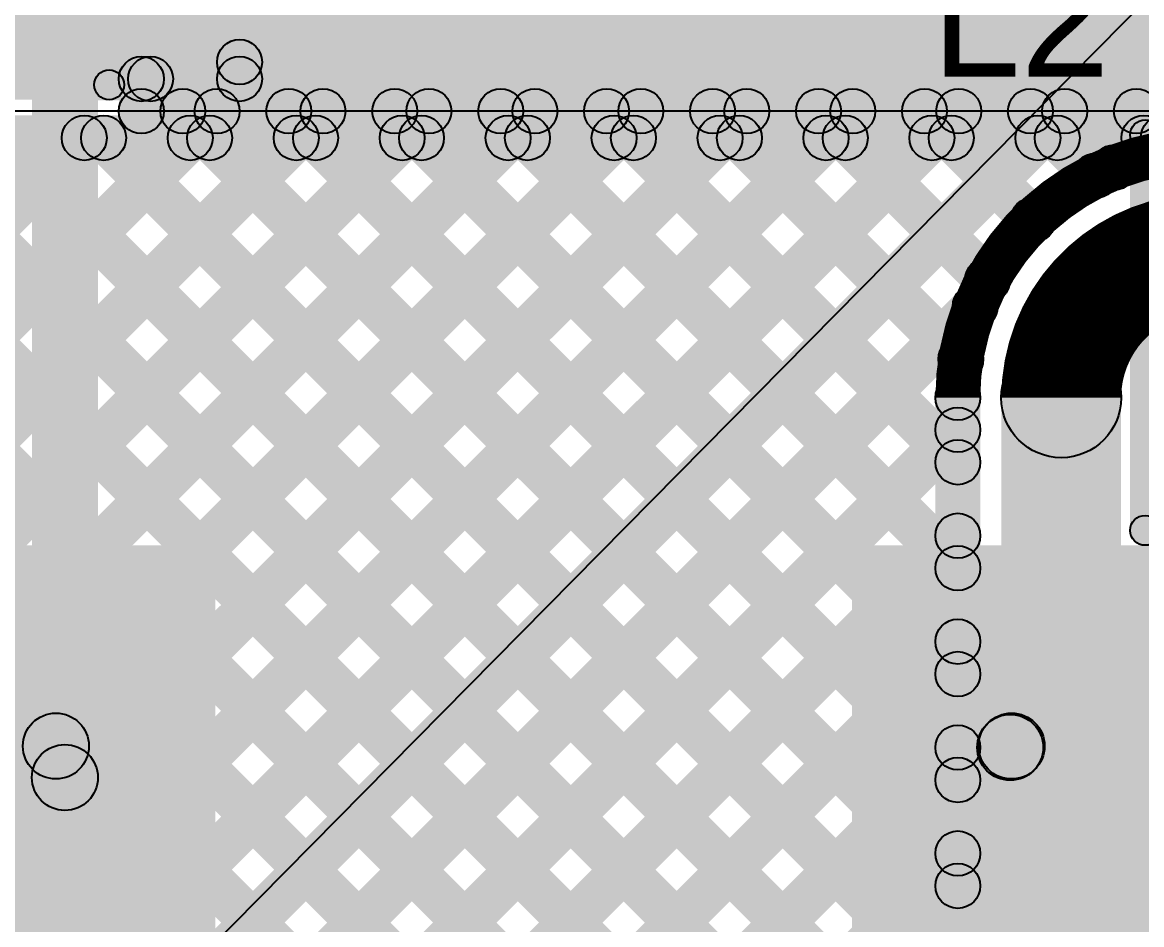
# Model space of a CAD drawing. Header units: millimetres. Extents: x 0 to 210, y 0 to 213.
# Drawn here: x 1.1054 to 1.4788, y 1.3029 to 1.6041 of the extents above; entities that cross this region are included whole.
import ezdxf

# ---------------------------------------------------------------- set-up
doc = ezdxf.new("R2010")
doc.units = ezdxf.units.MM
doc.header["$MEASUREMENT"] = 0
for name, color, linetype in [('BottomLayer', 5, 'Continuous'), ('TopLayer', 1, 'Continuous'), ('TopOverlay', 2, 'Continuous'), ('TopPaste', 8, 'Continuous'), ('TopSolder', 216, 'Continuous')]:
    doc.layers.add(name, color=color, linetype=linetype)

# ---------------------------------------------------------------- blocks, each defined once
blk = doc.blocks.new('SLF10145T_100M2R5_PF_33')
at = {"layer": 'TopLayer'}
for points in [[(-0.20866, 0.06299), (-0.11024, 0.06299), (-0.11024, -0.06299), (-0.20866, -0.06299)], [(0.11024, 0.06299), (0.20866, 0.06299), (0.20866, -0.06299), (0.11024, -0.06299)]]:
    blk.add_hatch(color=1, dxfattribs=at).paths.add_polyline_path(points)
at = {"layer": 'TopOverlay'}
h = blk.add_hatch(color=2, dxfattribs=at)
edge = h.paths.add_edge_path()
edge.add_arc((-0.204, -0.072), 0.005, 0, 360)
for points in [[(-0.209, -0.072), (-0.199, -0.072), (-0.199, -0.204), (-0.209, -0.204)], [(0.204, -0.199), (0.204, -0.209), (-0.204, -0.209), (-0.204, -0.199)]]:
    blk.add_hatch(color=2, dxfattribs=at).paths.add_polyline_path(points)
h = blk.add_hatch(color=2, dxfattribs=at)
edge = h.paths.add_edge_path()
edge.add_arc((-0.204, -0.204), 0.005, 0, 360)
h = blk.add_hatch(color=2, dxfattribs=at)
edge = h.paths.add_edge_path()
edge.add_arc((-0.204, -0.204), 0.005, 0, 360)
at = {"layer": 'TopPaste'}
for points in [[(-0.20866, 0.06299), (-0.11024, 0.06299), (-0.11024, -0.06299), (-0.20866, -0.06299)], [(0.11024, 0.06299), (0.20866, 0.06299), (0.20866, -0.06299), (0.11024, -0.06299)]]:
    blk.add_hatch(color=8, dxfattribs=at).paths.add_polyline_path(points)
at = {"layer": 'TopSolder'}
for points in [[(-0.21266, 0.06699), (-0.10624, 0.06699), (-0.10624, -0.06699), (-0.21266, -0.06699)], [(0.10624, 0.06699), (0.21266, 0.06699), (0.21266, -0.06699), (0.10624, -0.06699)]]:
    blk.add_hatch(color=216, dxfattribs=at).paths.add_polyline_path(points)
at = {"layer": 'TopOverlay'}
for centre in [(-0.204, -0.072), (-0.204, -0.204), (-0.204, -0.204)]:
    blk.add_circle(centre, 0.005, dxfattribs=at)
blk = doc.blocks.new('DO_214AC_37')
at = {"layer": 'TopLayer'}
for points in [[(-0.13209, -0.04331), (-0.13209, 0.04331), (-0.04508, 0.04331), (-0.04508, -0.04331)], [(0.04508, -0.04331), (0.04508, 0.04331), (0.13209, 0.04331), (0.13209, -0.04331)]]:
    blk.add_hatch(color=1, dxfattribs=at).paths.add_polyline_path(points)
at = {"layer": 'TopOverlay'}
for points in [[(-0.194, -0.06496), (-0.13512, -0.06496), (-0.13512, 0.06496), (-0.194, 0.06496)], [(-0.13598, 0.04591), (-0.09354, 0.04591), (-0.09354, 0.06496), (-0.13598, 0.06496)], [(0.1126, 0.06476), (0.1126, 0.05476), (-0.10307, 0.05476), (-0.10307, 0.06476)], [(0.1076, 0.0589), (0.1176, 0.0589), (0.1176, 0.0485), (0.1076, 0.0485)], [(-0.13598, -0.06496), (-0.09354, -0.06496), (-0.09354, -0.04591), (-0.13598, -0.04591)], [(0.1076, -0.0485), (0.1176, -0.0485), (0.1176, -0.0589), (0.1076, -0.0589)], [(0.1126, -0.05476), (0.1126, -0.06476), (-0.10307, -0.06476), (-0.10307, -0.05476)]]:
    blk.add_hatch(color=2, dxfattribs=at).paths.add_polyline_path(points)
h = blk.add_hatch(color=2, dxfattribs=at)
edge = h.paths.add_edge_path()
edge.add_arc((-0.10307, 0.05976), 0.005, 0, 360)
h = blk.add_hatch(color=2, dxfattribs=at)
edge = h.paths.add_edge_path()
edge.add_arc((0.1126, 0.05976), 0.005, 0, 360)
h = blk.add_hatch(color=2, dxfattribs=at)
edge = h.paths.add_edge_path()
edge.add_arc((0.1126, 0.0589), 0.005, 0, 360)
h = blk.add_hatch(color=2, dxfattribs=at)
edge = h.paths.add_edge_path()
edge.add_arc((0.1126, 0.0485), 0.005, 0, 360)
h = blk.add_hatch(color=2, dxfattribs=at)
edge = h.paths.add_edge_path()
edge.add_arc((0.1126, -0.0485), 0.005, 0, 360)
h = blk.add_hatch(color=2, dxfattribs=at)
edge = h.paths.add_edge_path()
edge.add_arc((-0.10307, -0.05976), 0.005, 0, 360)
h = blk.add_hatch(color=2, dxfattribs=at)
edge = h.paths.add_edge_path()
edge.add_arc((0.1126, -0.0589), 0.005, 0, 360)
h = blk.add_hatch(color=2, dxfattribs=at)
edge = h.paths.add_edge_path()
edge.add_arc((0.1126, -0.05976), 0.005, 0, 360)
at = {"layer": 'TopPaste'}
for points in [[(-0.13209, -0.04331), (-0.13209, 0.04331), (-0.04508, 0.04331), (-0.04508, -0.04331)], [(0.04508, -0.04331), (0.04508, 0.04331), (0.13209, 0.04331), (0.13209, -0.04331)]]:
    blk.add_hatch(color=8, dxfattribs=at).paths.add_polyline_path(points)
at = {"layer": 'TopSolder'}
for points in [[(-0.13609, -0.04731), (-0.13609, 0.04731), (-0.04108, 0.04731), (-0.04108, -0.04731)], [(0.04108, -0.04731), (0.04108, 0.04731), (0.13609, 0.04731), (0.13609, -0.04731)]]:
    blk.add_hatch(color=216, dxfattribs=at).paths.add_polyline_path(points)
at = {"layer": 'TopOverlay'}
for centre in [(-0.10307, 0.05976), (0.1126, 0.05976), (0.1126, 0.0589), (0.1126, 0.0485), (0.1126, -0.0485), (-0.10307, -0.05976), (0.1126, -0.0589), (0.1126, -0.05976)]:
    blk.add_circle(centre, 0.005, dxfattribs=at)

msp = doc.modelspace()

# ---------------------------------------------------------------- hatches: boundary and pattern name
at = {"layer": 'BottomLayer'}
for points in [[(1.068, 1.58), (1.068, 1.62), (1.614, 1.62), (1.614, 1.58)], [(1.08229, 1.558), (1.08229, 1.573), (1.614, 1.573), (1.614, 1.558)], [(0.7521, 1.0042), (0.74149, 1.0148), (1.29749, 1.5708), (1.3081, 1.5602)], [(1.05646, 1.2732), (1.04585, 1.28381), (1.33285, 1.5708), (1.34345, 1.5602)], [(1.06354, 1.351), (1.05294, 1.3616), (1.26214, 1.5708), (1.27274, 1.5602)], [(1.0658, 1.45932), (1.0552, 1.46993), (1.15607, 1.5708), (1.16668, 1.5602)], [(1.0658, 1.38861), (1.0552, 1.39922), (1.22678, 1.5708), (1.23739, 1.5602)], [(1.0658, 1.42397), (1.0552, 1.43457), (1.19143, 1.5708), (1.20203, 1.5602)], [(1.0658, 1.49468), (1.0552, 1.50528), (1.12072, 1.5708), (1.13132, 1.5602)], [(1.09332, 1.27471), (1.08271, 1.28532), (1.3682, 1.5708), (1.37881, 1.5602)], [(1.09181, 1.5602), (1.10241, 1.5708), (1.4228, 1.25041), (1.4122, 1.23981)], [(1.12839, 1.27442), (1.11778, 1.28503), (1.40356, 1.5708), (1.41416, 1.5602)], [(1.12716, 1.5602), (1.13777, 1.5708), (1.4228, 1.28577), (1.4122, 1.27516)], [(1.14606, 1.25674), (1.13546, 1.26735), (1.43891, 1.5708), (1.44952, 1.5602)], [(1.16252, 1.5602), (1.17313, 1.5708), (1.4228, 1.32113), (1.4122, 1.31052)], [(1.19787, 1.5602), (1.20848, 1.5708), (1.4228, 1.35648), (1.4122, 1.34587)], [(1.23323, 1.5602), (1.24384, 1.5708), (1.4228, 1.39184), (1.4122, 1.38123)], [(1.26858, 1.5602), (1.27919, 1.5708), (1.4228, 1.42719), (1.4122, 1.41658)], [(1.30394, 1.5602), (1.31455, 1.5708), (1.4228, 1.46255), (1.4122, 1.45194)], [(1.3393, 1.5602), (1.3499, 1.5708), (1.4238, 1.4969), (1.4132, 1.48629)], [(1.37465, 1.5602), (1.38526, 1.5708), (1.43272, 1.52334), (1.42211, 1.51274)], [(1.41001, 1.5602), (1.42061, 1.5708), (1.44795, 1.54347), (1.43734, 1.53286)], [(1.44536, 1.5602), (1.45597, 1.5708), (1.46865, 1.55812), (1.45804, 1.54752)], [(1.47506, 1.55038), (1.46445, 1.56098), (1.47427, 1.5708), (1.48487, 1.5602)], [(1.06672, 1.54993), (1.07733, 1.56054), (1.4228, 1.21506), (1.4122, 1.20445)], [(1.0552, 1.5261), (1.0658, 1.5367), (1.4228, 1.1797), (1.4122, 1.1691)], [(1.0608, 1.13613), (1.0502, 1.14673), (1.41802, 1.51455), (1.42862, 1.50394)], [(1.0552, 1.49074), (1.0658, 1.50135), (1.32215, 1.245), (1.31155, 1.23439)], [(1.425, 0.89522), (1.41, 0.89522), (1.41, 1.47877), (1.425, 1.47877)], [(1.472, 0.89522), (1.432, 0.89522), (1.432, 1.47877), (1.472, 1.47877)], [(1.0608, 1.10077), (1.0502, 1.11138), (1.4122, 1.47338), (1.4228, 1.46277)], [(1.0552, 1.45538), (1.0658, 1.46599), (1.31001, 1.22178), (1.29941, 1.21117)], [(1.0552, 1.45539), (1.0658, 1.46599), (1.31001, 1.22178), (1.29941, 1.21118)], [(1.0608, 1.06541), (1.0502, 1.07602), (1.4122, 1.43802), (1.4228, 1.42741)], [(1.0552, 1.42003), (1.0658, 1.43064), (1.3138, 1.18264), (1.3032, 1.17203)], [(1.09609, 1.06535), (1.08548, 1.07595), (1.4122, 1.40267), (1.4228, 1.39206)], [(1.09609, 1.06535), (1.08548, 1.07595), (1.4122, 1.40267), (1.4228, 1.39206)], [(1.0552, 1.38467), (1.0658, 1.39528), (1.3138, 1.14728), (1.3032, 1.13667)], [(1.13504, 1.06894), (1.12443, 1.07954), (1.4122, 1.36731), (1.4228, 1.3567)], [(1.05309, 1.35142), (1.0637, 1.36203), (1.3138, 1.11192), (1.3032, 1.10132)], [(1.33975, 1.23829), (1.32914, 1.2489), (1.4122, 1.33196), (1.4228, 1.32135)]]:
    msp.add_hatch(color=5, dxfattribs=at).paths.add_polyline_path(points)
h = msp.add_hatch(color=5, dxfattribs=at)
edge = h.paths.add_edge_path()
edge.add_arc((1.12602, 1.5655), 0.0075, 0, 360)
h = msp.add_hatch(color=5, dxfattribs=at)
edge = h.paths.add_edge_path()
edge.add_arc((1.13247, 1.5655), 0.0075, 0, 360)
h = msp.add_hatch(color=5, dxfattribs=at)
edge = h.paths.add_edge_path()
edge.add_arc((1.16137, 1.5655), 0.0075, 0, 360)
h = msp.add_hatch(color=5, dxfattribs=at)
edge = h.paths.add_edge_path()
edge.add_arc((1.16782, 1.5655), 0.0075, 0, 360)
h = msp.add_hatch(color=5, dxfattribs=at)
edge = h.paths.add_edge_path()
edge.add_arc((1.19673, 1.5655), 0.0075, 0, 360)
h = msp.add_hatch(color=5, dxfattribs=at)
edge = h.paths.add_edge_path()
edge.add_arc((1.20318, 1.5655), 0.0075, 0, 360)
h = msp.add_hatch(color=5, dxfattribs=at)
edge = h.paths.add_edge_path()
edge.add_arc((1.23208, 1.5655), 0.0075, 0, 360)
h = msp.add_hatch(color=5, dxfattribs=at)
edge = h.paths.add_edge_path()
edge.add_arc((1.23853, 1.5655), 0.0075, 0, 360)
h = msp.add_hatch(color=5, dxfattribs=at)
edge = h.paths.add_edge_path()
edge.add_arc((1.26744, 1.5655), 0.0075, 0, 360)
h = msp.add_hatch(color=5, dxfattribs=at)
edge = h.paths.add_edge_path()
edge.add_arc((1.27389, 1.5655), 0.0075, 0, 360)
h = msp.add_hatch(color=5, dxfattribs=at)
edge = h.paths.add_edge_path()
edge.add_arc((1.30279, 1.5655), 0.0075, 0, 360)
h = msp.add_hatch(color=5, dxfattribs=at)
edge = h.paths.add_edge_path()
edge.add_arc((1.30924, 1.5655), 0.0075, 0, 360)
h = msp.add_hatch(color=5, dxfattribs=at)
edge = h.paths.add_edge_path()
edge.add_arc((1.33815, 1.5655), 0.0075, 0, 360)
h = msp.add_hatch(color=5, dxfattribs=at)
edge = h.paths.add_edge_path()
edge.add_arc((1.3446, 1.5655), 0.0075, 0, 360)
h = msp.add_hatch(color=5, dxfattribs=at)
edge = h.paths.add_edge_path()
edge.add_arc((1.37351, 1.5655), 0.0075, 0, 360)
h = msp.add_hatch(color=5, dxfattribs=at)
edge = h.paths.add_edge_path()
edge.add_arc((1.37995, 1.5655), 0.0075, 0, 360)
h = msp.add_hatch(color=5, dxfattribs=at)
edge = h.paths.add_edge_path()
edge.add_arc((1.40886, 1.5655), 0.0075, 0, 360)
h = msp.add_hatch(color=5, dxfattribs=at)
edge = h.paths.add_edge_path()
edge.add_arc((1.41531, 1.5655), 0.0075, 0, 360)
h = msp.add_hatch(color=5, dxfattribs=at)
edge = h.paths.add_edge_path()
edge.add_arc((1.44422, 1.5655), 0.0075, 0, 360)
h = msp.add_hatch(color=5, dxfattribs=at)
edge = h.paths.add_edge_path()
edge.add_arc((1.45066, 1.5655), 0.0075, 0, 360)
h = msp.add_hatch(color=5, dxfattribs=at)
edge = h.paths.add_edge_path()
edge.add_arc((1.47957, 1.5655), 0.0075, 0, 360)
h = msp.add_hatch(color=5, dxfattribs=at)
edge = h.paths.add_edge_path()
edge.add_arc((1.48602, 1.5655), 0.0075, 0, 360)
h = msp.add_hatch(color=5, dxfattribs=at)
edge = h.paths.add_edge_path()
edge.add_arc((1.46975, 1.55568), 0.0075, 0, 360)
h = msp.add_hatch(color=5, dxfattribs=at)
edge = h.paths.add_edge_path()
edge.add_arc((1.46334, 1.55282), 0.0075, 0, 360)
h = msp.add_hatch(color=5, dxfattribs=at)
edge = h.paths.add_edge_path()
edge.add_arc((1.44264, 1.53817), 0.0075, 0, 360)
h = msp.add_hatch(color=5, dxfattribs=at)
edge = h.paths.add_edge_path()
edge.add_arc((1.42741, 1.51804), 0.0075, 0, 360)
h = msp.add_hatch(color=5, dxfattribs=at)
edge = h.paths.add_edge_path()
edge.add_arc((1.42332, 1.50925), 0.0075, 0, 360)
h = msp.add_hatch(color=5, dxfattribs=at)
edge = h.paths.add_edge_path()
edge.add_arc((1.4185, 1.4916), 0.0075, 0, 360)
h = msp.add_hatch(color=5, dxfattribs=at)
edge = h.paths.add_edge_path()
edge.add_arc((1.452, 1.47877), 0.02, 0, 360)
h = msp.add_hatch(color=5, dxfattribs=at)
edge = h.paths.add_edge_path()
edge.add_arc((1.452, 1.47877), 0.02, 0, 360)
h = msp.add_hatch(color=5, dxfattribs=at)
edge = h.paths.add_edge_path()
edge.add_arc((1.4175, 1.47877), 0.0075, 0, 360)
h = msp.add_hatch(color=5, dxfattribs=at)
edge = h.paths.add_edge_path()
edge.add_arc((1.4175, 1.47877), 0.0075, 0, 360)
h = msp.add_hatch(color=5, dxfattribs=at)
edge = h.paths.add_edge_path()
edge.add_arc((1.4175, 1.46807), 0.0075, 0, 360)
h = msp.add_hatch(color=5, dxfattribs=at)
edge = h.paths.add_edge_path()
edge.add_arc((1.4175, 1.45724), 0.0075, 0, 360)
h = msp.add_hatch(color=5, dxfattribs=at)
edge = h.paths.add_edge_path()
edge.add_arc((1.4175, 1.43272), 0.0075, 0, 360)
h = msp.add_hatch(color=5, dxfattribs=at)
edge = h.paths.add_edge_path()
edge.add_arc((1.4175, 1.42189), 0.0075, 0, 360)
h = msp.add_hatch(color=5, dxfattribs=at)
edge = h.paths.add_edge_path()
edge.add_arc((1.4175, 1.39736), 0.0075, 0, 360)
h = msp.add_hatch(color=5, dxfattribs=at)
edge = h.paths.add_edge_path()
edge.add_arc((1.4175, 1.39736), 0.0075, 0, 360)
h = msp.add_hatch(color=5, dxfattribs=at)
edge = h.paths.add_edge_path()
edge.add_arc((1.4175, 1.38653), 0.0075, 0, 360)
h = msp.add_hatch(color=5, dxfattribs=at)
edge = h.paths.add_edge_path()
edge.add_arc((1.4175, 1.36201), 0.0075, 0, 360)
h = msp.add_hatch(color=5, dxfattribs=at)
edge = h.paths.add_edge_path()
edge.add_arc((1.4175, 1.35118), 0.0075, 0, 360)
h = msp.add_hatch(color=5, dxfattribs=at)
edge = h.paths.add_edge_path()
edge.add_arc((1.4175, 1.32665), 0.0075, 0, 360)
h = msp.add_hatch(color=5, dxfattribs=at)
edge = h.paths.add_edge_path()
edge.add_arc((1.4175, 1.31582), 0.0075, 0, 360)
at = {"layer": 'TopLayer'}
for points in [[(1.17561, 1.56913), (1.165, 1.57974), (1.28907, 1.7038), (1.29968, 1.6932)], [(1.21096, 1.56913), (1.20036, 1.57974), (1.32443, 1.7038), (1.33503, 1.6932)], [(1.2063, 1.6932), (1.2169, 1.7038), (1.34097, 1.57974), (1.33036, 1.56913)], [(1.24632, 1.56913), (1.23571, 1.57974), (1.35978, 1.7038), (1.37039, 1.6932)], [(1.24165, 1.6932), (1.25226, 1.7038), (1.37633, 1.57974), (1.36572, 1.56913)], [(1.28168, 1.56913), (1.27107, 1.57974), (1.39514, 1.7038), (1.40574, 1.6932)], [(1.27701, 1.6932), (1.28761, 1.7038), (1.41168, 1.57974), (1.40107, 1.56913)], [(1.31703, 1.56913), (1.30642, 1.57974), (1.43049, 1.7038), (1.4411, 1.6932)], [(1.31236, 1.6932), (1.32297, 1.7038), (1.44704, 1.57974), (1.43643, 1.56913)], [(1.35239, 1.56913), (1.34178, 1.57974), (1.46585, 1.7038), (1.47645, 1.6932)], [(1.34772, 1.6932), (1.35832, 1.7038), (1.48239, 1.57974), (1.47178, 1.56913)], [(1.38774, 1.56913), (1.37713, 1.57974), (1.5012, 1.7038), (1.51181, 1.6932)], [(1.38307, 1.6932), (1.39368, 1.7038), (1.69843, 1.39905), (1.68783, 1.38844)], [(1.4231, 1.56913), (1.41249, 1.57974), (1.53656, 1.7038), (1.54716, 1.6932)], [(1.45845, 1.56913), (1.44784, 1.57974), (1.57191, 1.7038), (1.58252, 1.6932)], [(1.17252, 1.69162), (1.18313, 1.70222), (1.30561, 1.57974), (1.29501, 1.56913)], [(1.18532, 1.58519), (1.17032, 1.58519), (1.17032, 1.6985), (1.18532, 1.6985)], [(1.17252, 1.65626), (1.18313, 1.66687), (1.27026, 1.57974), (1.25965, 1.56913)], [(1.13055, 1.352), (1.10855, 1.352), (1.10855, 1.64273), (1.13055, 1.64273)], [(1.17252, 1.62091), (1.18313, 1.63151), (1.2349, 1.57974), (1.2243, 1.56913)], [(1.17252, 1.58555), (1.18313, 1.59616), (1.19955, 1.57974), (1.18894, 1.56913)], [(1.14505, 1.57769), (1.14505, 1.59269), (1.17782, 1.59269), (1.17782, 1.57769)], [(1.14283, 1.57989), (1.15343, 1.5905), (1.16419, 1.57974), (1.15359, 1.56913)], [(1.15255, 1.57443), (1.13755, 1.57443), (1.13755, 1.58519), (1.15255, 1.58519)], [(1.14505, 1.56693), (1.14505, 1.58193), (1.502, 1.58193), (1.502, 1.56693)], [(1.44278, 1.35429), (1.42722, 1.36984), (1.42767, 1.37029), (1.44323, 1.35473)], [(1.12755, 1.25551), (1.10555, 1.25551), (1.10555, 1.36251), (1.12755, 1.36251)], [(1.446, 1.2343), (1.424, 1.2343), (1.424, 1.36206), (1.446, 1.36206)]]:
    msp.add_hatch(color=1, dxfattribs=at).paths.add_polyline_path(points)
h = msp.add_hatch(color=1, dxfattribs=at)
edge = h.paths.add_edge_path()
edge.add_arc((1.17782, 1.59085), 0.0075, 0, 360)
h = msp.add_hatch(color=1, dxfattribs=at)
edge = h.paths.add_edge_path()
edge.add_arc((1.14505, 1.58519), 0.0075, 0, 360)
h = msp.add_hatch(color=1, dxfattribs=at)
edge = h.paths.add_edge_path()
edge.add_arc((1.14505, 1.58519), 0.0075, 0, 360)
h = msp.add_hatch(color=1, dxfattribs=at)
edge = h.paths.add_edge_path()
edge.add_arc((1.14813, 1.58519), 0.0075, 0, 360)
h = msp.add_hatch(color=1, dxfattribs=at)
edge = h.paths.add_edge_path()
edge.add_arc((1.17782, 1.58519), 0.0075, 0, 360)
h = msp.add_hatch(color=1, dxfattribs=at)
edge = h.paths.add_edge_path()
edge.add_arc((1.17782, 1.58519), 0.0075, 0, 360)
h = msp.add_hatch(color=1, dxfattribs=at)
edge = h.paths.add_edge_path()
edge.add_arc((1.14505, 1.57443), 0.0075, 0, 360)
h = msp.add_hatch(color=1, dxfattribs=at)
edge = h.paths.add_edge_path()
edge.add_arc((1.14505, 1.57443), 0.0075, 0, 360)
h = msp.add_hatch(color=1, dxfattribs=at)
edge = h.paths.add_edge_path()
edge.add_arc((1.15889, 1.57443), 0.0075, 0, 360)
h = msp.add_hatch(color=1, dxfattribs=at)
edge = h.paths.add_edge_path()
edge.add_arc((1.17031, 1.57443), 0.0075, 0, 360)
h = msp.add_hatch(color=1, dxfattribs=at)
edge = h.paths.add_edge_path()
edge.add_arc((1.19425, 1.57443), 0.0075, 0, 360)
h = msp.add_hatch(color=1, dxfattribs=at)
edge = h.paths.add_edge_path()
edge.add_arc((1.20566, 1.57443), 0.0075, 0, 360)
h = msp.add_hatch(color=1, dxfattribs=at)
edge = h.paths.add_edge_path()
edge.add_arc((1.2296, 1.57443), 0.0075, 0, 360)
h = msp.add_hatch(color=1, dxfattribs=at)
edge = h.paths.add_edge_path()
edge.add_arc((1.24102, 1.57443), 0.0075, 0, 360)
h = msp.add_hatch(color=1, dxfattribs=at)
edge = h.paths.add_edge_path()
edge.add_arc((1.26496, 1.57443), 0.0075, 0, 360)
h = msp.add_hatch(color=1, dxfattribs=at)
edge = h.paths.add_edge_path()
edge.add_arc((1.27637, 1.57443), 0.0075, 0, 360)
h = msp.add_hatch(color=1, dxfattribs=at)
edge = h.paths.add_edge_path()
edge.add_arc((1.30031, 1.57443), 0.0075, 0, 360)
h = msp.add_hatch(color=1, dxfattribs=at)
edge = h.paths.add_edge_path()
edge.add_arc((1.31173, 1.57443), 0.0075, 0, 360)
h = msp.add_hatch(color=1, dxfattribs=at)
edge = h.paths.add_edge_path()
edge.add_arc((1.33567, 1.57443), 0.0075, 0, 360)
h = msp.add_hatch(color=1, dxfattribs=at)
edge = h.paths.add_edge_path()
edge.add_arc((1.34708, 1.57443), 0.0075, 0, 360)
h = msp.add_hatch(color=1, dxfattribs=at)
edge = h.paths.add_edge_path()
edge.add_arc((1.37102, 1.57443), 0.0075, 0, 360)
h = msp.add_hatch(color=1, dxfattribs=at)
edge = h.paths.add_edge_path()
edge.add_arc((1.38244, 1.57443), 0.0075, 0, 360)
h = msp.add_hatch(color=1, dxfattribs=at)
edge = h.paths.add_edge_path()
edge.add_arc((1.40638, 1.57443), 0.0075, 0, 360)
h = msp.add_hatch(color=1, dxfattribs=at)
edge = h.paths.add_edge_path()
edge.add_arc((1.41779, 1.57443), 0.0075, 0, 360)
h = msp.add_hatch(color=1, dxfattribs=at)
edge = h.paths.add_edge_path()
edge.add_arc((1.44173, 1.57443), 0.0075, 0, 360)
h = msp.add_hatch(color=1, dxfattribs=at)
edge = h.paths.add_edge_path()
edge.add_arc((1.45315, 1.57443), 0.0075, 0, 360)
h = msp.add_hatch(color=1, dxfattribs=at)
edge = h.paths.add_edge_path()
edge.add_arc((1.47709, 1.57443), 0.0075, 0, 360)
h = msp.add_hatch(color=1, dxfattribs=at)
edge = h.paths.add_edge_path()
edge.add_arc((1.11655, 1.36251), 0.011, 0, 360)
h = msp.add_hatch(color=1, dxfattribs=at)
edge = h.paths.add_edge_path()
edge.add_arc((1.435, 1.36206), 0.011, 0, 360)
h = msp.add_hatch(color=1, dxfattribs=at)
edge = h.paths.add_edge_path()
edge.add_arc((1.435, 1.36206), 0.011, 0, 360)
h = msp.add_hatch(color=1, dxfattribs=at)
edge = h.paths.add_edge_path()
edge.add_arc((1.43545, 1.36251), 0.011, 0, 360)
h = msp.add_hatch(color=1, dxfattribs=at)
edge = h.paths.add_edge_path()
edge.add_arc((1.11955, 1.352), 0.011, 0, 360)

# ---------------------------------------------------------------- linework, layer by layer
at = {"layer": 'BottomLayer'}
for points, const_width in [([(1.4175, 1.47877, -0.414214), (1.50023, 1.5615)], 0.015), ([(1.452, 1.47877, -0.414214), (1.50023, 1.527)], 0.04)]:
    msp.add_lwpolyline(points, format="xyb", dxfattribs=dict(at, const_width=const_width))
for centre, radius in [((1.12602, 1.5655), 0.0075), ((1.13247, 1.5655), 0.0075), ((1.16137, 1.5655), 0.0075), ((1.16782, 1.5655), 0.0075), ((1.19673, 1.5655), 0.0075), ((1.20318, 1.5655), 0.0075), ((1.23208, 1.5655), 0.0075), ((1.23853, 1.5655), 0.0075), ((1.26744, 1.5655), 0.0075), ((1.27389, 1.5655), 0.0075), ((1.30279, 1.5655), 0.0075), ((1.30924, 1.5655), 0.0075), ((1.33815, 1.5655), 0.0075), ((1.3446, 1.5655), 0.0075), ((1.37351, 1.5655), 0.0075), ((1.37995, 1.5655), 0.0075), ((1.40886, 1.5655), 0.0075), ((1.41531, 1.5655), 0.0075), ((1.44422, 1.5655), 0.0075), ((1.45066, 1.5655), 0.0075), ((1.47957, 1.5655), 0.0075), ((1.48602, 1.5655), 0.0075), ((1.46975, 1.55568), 0.0075), ((1.46334, 1.55282), 0.0075), ((1.44264, 1.53817), 0.0075), ((1.42741, 1.51804), 0.0075), ((1.42332, 1.50925), 0.0075), ((1.4185, 1.4916), 0.0075), ((1.452, 1.47877), 0.02), ((1.452, 1.47877), 0.02), ((1.4175, 1.47877), 0.0075), ((1.4175, 1.47877), 0.0075), ((1.4175, 1.46807), 0.0075), ((1.4175, 1.45724), 0.0075), ((1.4175, 1.43272), 0.0075), ((1.4175, 1.42189), 0.0075), ((1.4175, 1.39736), 0.0075), ((1.4175, 1.39736), 0.0075), ((1.4175, 1.38653), 0.0075), ((1.4175, 1.36201), 0.0075), ((1.4175, 1.35118), 0.0075), ((1.4175, 1.32665), 0.0075), ((1.4175, 1.31582), 0.0075)]:
    msp.add_circle(centre, radius, dxfattribs=at)
at = {"layer": 'TopLayer'}
msp.add_line((1.502, 1.57443), (1.04723, 1.57443), dxfattribs=at)
for centre, radius in [((1.17782, 1.59085), 0.0075), ((1.14505, 1.58519), 0.0075), ((1.14505, 1.58519), 0.0075), ((1.14813, 1.58519), 0.0075), ((1.17782, 1.58519), 0.0075), ((1.17782, 1.58519), 0.0075), ((1.14505, 1.57443), 0.0075), ((1.14505, 1.57443), 0.0075), ((1.15889, 1.57443), 0.0075), ((1.17031, 1.57443), 0.0075), ((1.19425, 1.57443), 0.0075), ((1.20566, 1.57443), 0.0075), ((1.2296, 1.57443), 0.0075), ((1.24102, 1.57443), 0.0075), ((1.26496, 1.57443), 0.0075), ((1.27637, 1.57443), 0.0075), ((1.30031, 1.57443), 0.0075), ((1.31173, 1.57443), 0.0075), ((1.33567, 1.57443), 0.0075), ((1.34708, 1.57443), 0.0075), ((1.37102, 1.57443), 0.0075), ((1.38244, 1.57443), 0.0075), ((1.40638, 1.57443), 0.0075), ((1.41779, 1.57443), 0.0075), ((1.44173, 1.57443), 0.0075), ((1.45315, 1.57443), 0.0075), ((1.47709, 1.57443), 0.0075), ((1.11655, 1.36251), 0.011), ((1.435, 1.36206), 0.011), ((1.435, 1.36206), 0.011), ((1.43545, 1.36251), 0.011), ((1.11955, 1.352), 0.011)]:
    msp.add_circle(centre, radius, dxfattribs=at)
at = {"layer": 'TopSolder'}
msp.add_line((0.01639, 0.12842), (210.13236, 213.01137), dxfattribs=at)

# ---------------------------------------------------------------- block references
at = {"rotation": 180}
for name, p in [('DO_214AC_37', (1.03124, 1.643)), ('SLF10145T_100M2R5_PF_33', (1.276, 1.36251))]:
    msp.add_blockref(name, p, dxfattribs=at)

# ---------------------------------------------------------------- texts
at = {"layer": 'TopOverlay'}
msp.add_text('L2', height=0.04, dxfattribs=at).set_placement((1.40868, 1.58601))

doc.saveas('drawing.dxf')
